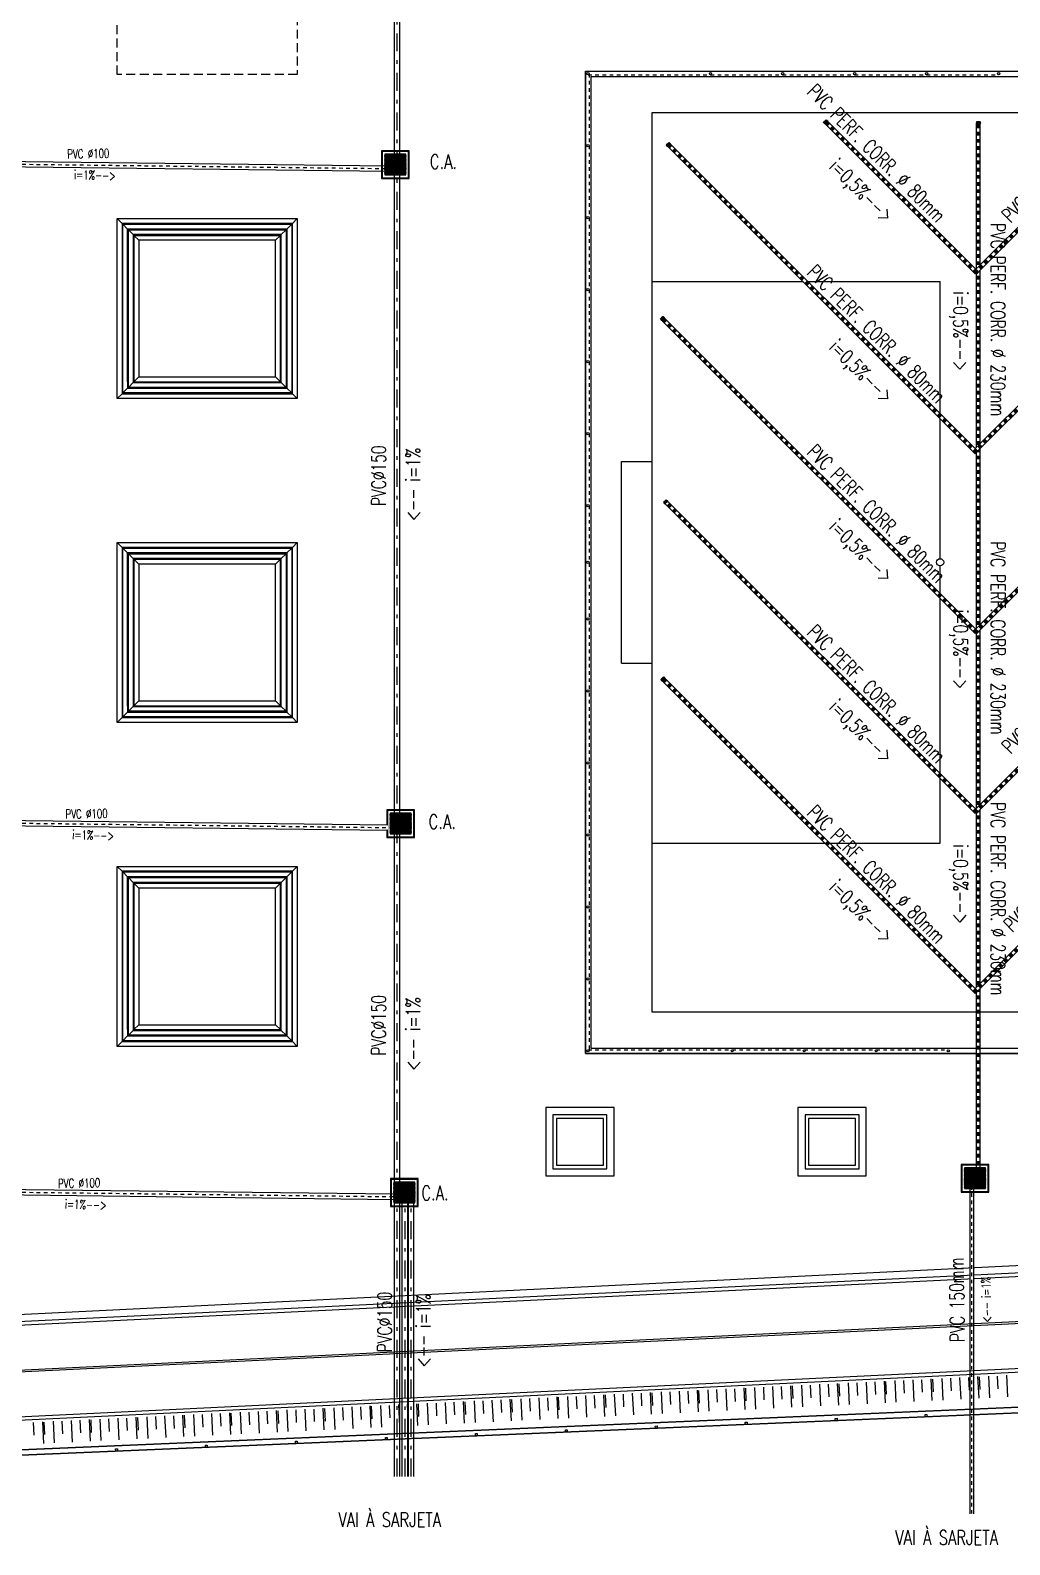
# Model space of a CAD drawing. Header units: inches. Extents: x 542650 to 544515, y 9574150 to 9574595.
# Drawn here: x 542768.4 to 542795.6, y 9574162.45 to 9574204.53 of the extents above; entities that cross this region are included whole.
import ezdxf
from ezdxf.enums import TextEntityAlignment as Align

# ---------------------------------------------------------------- set-up
doc = ezdxf.new("R2010")
doc.units = ezdxf.units.IN
doc.header["$MEASUREMENT"] = 0
for name, pattern in [('ACAD_ISO07W100', [3, 0, -3]), ('ARQ-MEPJ_BAS-PJ1-GERAL-R06$0$TT4', [0.1, 0.05, -0.05]), ('DASHDOT', [1, 0.5, -0.25, 0, -0.25]), ('HIDDEN', [0.375, 0.25, -0.125])]:
    doc.linetypes.add(name, pattern=pattern)
for name, color, linetype in [('EIXO', 8, 'Continuous'), ('I-ARQ', 8, 'Continuous'), ('I-NORMO_INST', 4, 'Continuous'), ('I-PLUVIAL', 90, 'Continuous')]:
    doc.layers.add(name, color=color, linetype=linetype)
doc.styles.add('125', font='ROMANS.SHX', dxfattribs={"width": 0.7, "height": 0.25})
doc.styles.add('200', font='ROMANS.SHX', dxfattribs={"width": 0.7, "height": 0.4})
doc.styles.add('25', font='ROMANS.SHX', dxfattribs={"width": 0.7, "height": 0.05})
doc.styles.add('50', font='ROMANS.SHX', dxfattribs={"width": 0.7, "height": 0.1})

# ---------------------------------------------------------------- blocks, each defined once
blk = doc.blocks.new('CAG')
at = {"color": 2, "ltscale": 0.5}
blk.add_wipeout([(-0.302, 0.302), (-0.302, -0.302), (0.302, -0.302), (0.302, 0.302)], dxfattribs=at)
at = {"ltscale": 0.5}
blk.add_lwpolyline([(-0.4, 0.4), (-0.4, -0.4), (0.4, -0.4), (0.4, 0.4)], close=True, dxfattribs=at)
at = {"color": 8, "ltscale": 0.5}
for points in [[(-0.38, 0.38), (-0.38, -0.38), (0.38, -0.38), (0.38, 0.38)], [(-0.3, 0.3), (-0.3, -0.3), (0.3, -0.3), (0.3, 0.3)], [(-0.3, 0.26875), (0.3, 0.26875), (0.3, 0.25625), (-0.3, 0.25625)], [(-0.3, 0.23125), (0.3, 0.23125), (0.3, 0.21875), (-0.3, 0.21875)], [(-0.3, 0.19375), (0.3, 0.19375), (0.3, 0.18125), (-0.3, 0.18125)], [(-0.3, 0.15625), (0.3, 0.15625), (0.3, 0.14375), (-0.3, 0.14375)], [(-0.3, 0.11875), (0.3, 0.11875), (0.3, 0.10625), (-0.3, 0.10625)], [(-0.3, 0.08125), (0.3, 0.08125), (0.3, 0.06875), (-0.3, 0.06875)], [(-0.3, 0.04375), (0.3, 0.04375), (0.3, 0.03125), (-0.3, 0.03125)], [(-0.3, 0.00625), (0.3, 0.00625), (0.3, -0.00625), (-0.3, -0.00625)], [(-0.3, -0.03125), (0.3, -0.03125), (0.3, -0.04375), (-0.3, -0.04375)], [(-0.3, -0.06875), (0.3, -0.06875), (0.3, -0.08125), (-0.3, -0.08125)], [(-0.3, -0.10625), (0.3, -0.10625), (0.3, -0.11875), (-0.3, -0.11875)], [(-0.3, -0.14375), (0.3, -0.14375), (0.3, -0.15625), (-0.3, -0.15625)], [(-0.3, -0.18125), (0.3, -0.18125), (0.3, -0.19375), (-0.3, -0.19375)], [(-0.3, -0.21875), (0.3, -0.21875), (0.3, -0.23125), (-0.3, -0.23125)], [(-0.3, -0.25625), (0.3, -0.25625), (0.3, -0.26875), (-0.3, -0.26875)]]:
    blk.add_lwpolyline(points, close=True, dxfattribs=at)
blk = doc.blocks.new('*U27')
at = {"color": 2}
blk.add_wipeout([(0.079, 0.005), (0.933, -13.321), (0.774, -13.332), (-0.079, -0.005)], dxfattribs=at)
for p, q in [((0.075, 0.005), (0.928, -13.322)), ((-0.075, -0.005), (0.779, -13.331))]:
    blk.add_line(p, q)
at = {"layer": 'EIXO', "linetype": 'DASHDOT', "ltscale": 0.01}
blk.add_line((0, 0), (0.854, -13.327), dxfattribs=at)
blk = doc.blocks.new('*U139')
at = {"color": 2}
blk.add_wipeout([(0.079, 0.005), (0.945, -13.487), (0.787, -13.497), (-0.079, -0.005)], dxfattribs=at)
for p, q in [((0.075, 0.005), (0.941, -13.487)), ((-0.075, -0.005), (0.791, -13.497))]:
    blk.add_line(p, q)
at = {"layer": 'EIXO', "linetype": 'DASHDOT', "ltscale": 0.01}
blk.add_line((0, 0), (0.866, -13.492), dxfattribs=at)
blk = doc.blocks.new('CAP100')
at = {"color": 2}
blk.add_wipeout([(0.049, -0.056), (0.021, -0.056), (0.021, -0.057), (0.017, -0.061), (0.006, -0.061), (0.001, -0.057), (0.001, -0.056), (0, -0.056), (0, 0.056), (0.001, 0.056), (0.001, 0.057), (0.006, 0.061), (0.017, 0.061), (0.021, 0.057), (0.021, 0.056), (0.049, 0.056), (0.056, 0.05), (0.056, -0.05)], dxfattribs=at)
for p, q in [((0, -0.053), (0, 0.053)), ((0.004, 0.053), (0, 0.053)), ((0.005, 0.054), (0.005, 0.057)), ((0.017, 0.058), (0.006, 0.058)), ((0.006, -0.057), (0.006, 0.057)), ((0.017, -0.057), (0.017, 0.057)), ((0.018, 0.054), (0.018, 0.057)), ((0.049, 0.053), (0.019, 0.053)), ((0.052, -0.05), (0.052, 0.05)), ((0.004, -0.053), (0, -0.053)), ((0.005, -0.054), (0.005, -0.057)), ((0.017, -0.058), (0.006, -0.058)), ((0.018, -0.054), (0.018, -0.057)), ((0.049, -0.053), (0.019, -0.053))]:
    blk.add_line(p, q)
at = {"color": 8}
for p, q in [((0.005, 0.053), (0.005, -0.053)), ((0.018, 0.053), (0.018, -0.053))]:
    blk.add_line(p, q, dxfattribs=at)
for centre, radius, start, end in [((0.004, 0.054), 0.001, 270, 0), ((0.006, 0.057), 0.001, 90, 180), ((0.017, 0.057), 0.001, 0, 90), ((0.019, 0.054), 0.001, 180, 270), ((0.049, 0.05), 0.003, 0, 90), ((0.004, -0.054), 0.001, 0, 90), ((0.006, -0.057), 0.001, 180, 270), ((0.017, -0.057), 0.001, 270, 0), ((0.019, -0.054), 0.001, 90, 180), ((0.049, -0.05), 0.003, 270, 0)]:
    blk.add_arc(centre, radius, start, end)
at = {"color": 1, "style": '25'}
for tag, flags, p in [('DESCRICAO', 1, (0, -0.109)), ('QUANT.', 3, (0, -0.272)), ('MARCA', 1, (0, -0.188))]:
    blk.add_attdef(tag, text='', height=0.05, dxfattribs=dict(at, flags=flags)).set_placement(p, align=Align.CENTER)
blk = doc.blocks.new('*U57')
at = {"color": 2}
blk.add_wipeout([(-29.004, 0.053), (0.999, 0.053), (0.999, -0.053), (-29.004, -0.053)], dxfattribs=at)
blk.add_blockref('CAP100', (0.999, 0), dxfattribs=at)
for p, q in [((-29.004, 0.05), (0.999, 0.05)), ((-29.004, -0.05), (0.999, -0.05))]:
    blk.add_line(p, q)
at = {"color": 8, "linetype": 'ACAD_ISO07W100', "ltscale": 0.01}
for p, q in [((-29.004, 0.026), (0.999, 0.026)), ((-29.004, 0), (0.999, 0)), ((-29.004, -0.026), (0.999, -0.026))]:
    blk.add_line(p, q, dxfattribs=at)
blk = doc.blocks.new('*U68')
at = {"color": 2}
blk.add_wipeout([(-5.415, 0.053), (0.999, 0.053), (0.999, -0.053), (-5.415, -0.053)], dxfattribs=at)
at = {"color": 2, "rotation": 1.231089798296488e-08}
blk.add_blockref('CAP100', (0.999, 0), dxfattribs=at)
for p, q in [((-5.416, 0.05), (0.999, 0.05)), ((-5.416, -0.05), (0.999, -0.05))]:
    blk.add_line(p, q)
at = {"color": 8, "linetype": 'ACAD_ISO07W100', "ltscale": 0.01}
for p, q in [((-5.416, 0.026), (0.999, 0.026)), ((-5.416, 0), (0.999, 0)), ((-5.416, -0.026), (0.999, -0.026))]:
    blk.add_line(p, q, dxfattribs=at)
blk = doc.blocks.new('*U58')
at = {"color": 2}
blk.add_wipeout([(-4.998, 0.053), (0.999, 0.053), (0.999, -0.053), (-4.998, -0.053)], dxfattribs=at)
blk.add_blockref('CAP100', (0.999, 0), dxfattribs=at)
for p, q in [((-4.998, 0.05), (0.999, 0.05)), ((-4.998, -0.05), (0.999, -0.05))]:
    blk.add_line(p, q)
at = {"color": 8, "linetype": 'ACAD_ISO07W100', "ltscale": 0.01}
for p, q in [((-4.998, 0.026), (0.999, 0.026)), ((-4.998, 0), (0.999, 0)), ((-4.998, -0.026), (0.999, -0.026))]:
    blk.add_line(p, q, dxfattribs=at)
blk = doc.blocks.new('*U59')
at = {"color": 2}
blk.add_wipeout([(-11.273, 0.053), (0.999, 0.053), (0.999, -0.053), (-11.273, -0.053)], dxfattribs=at)
at = {"color": 2, "rotation": 359.9999999981096}
blk.add_blockref('CAP100', (0.999, 0), dxfattribs=at)
for p, q in [((-11.274, 0.05), (0.999, 0.05)), ((-11.274, -0.05), (0.999, -0.05))]:
    blk.add_line(p, q)
at = {"color": 8, "linetype": 'ACAD_ISO07W100', "ltscale": 0.01}
for p, q in [((-11.274, 0.026), (0.999, 0.026)), ((-11.274, 0), (0.999, 0)), ((-11.274, -0.026), (0.999, -0.026))]:
    blk.add_line(p, q, dxfattribs=at)
blk = doc.blocks.new('*U60')
at = {"color": 2}
blk.add_wipeout([(-11.508, 0.053), (0.999, 0.053), (0.999, -0.053), (-11.508, -0.053)], dxfattribs=at)
at = {"color": 2, "rotation": 359.9999999983805}
blk.add_blockref('CAP100', (0.999, 0), dxfattribs=at)
for p, q in [((-11.509, 0.05), (0.999, 0.05)), ((-11.509, -0.05), (0.999, -0.05))]:
    blk.add_line(p, q)
at = {"color": 8, "linetype": 'ACAD_ISO07W100', "ltscale": 0.01}
for p, q in [((-11.509, 0.026), (0.999, 0.026)), ((-11.509, 0), (0.999, 0)), ((-11.509, -0.026), (0.999, -0.026))]:
    blk.add_line(p, q, dxfattribs=at)
blk = doc.blocks.new('*U61')
at = {"color": 2}
blk.add_wipeout([(-11.376, 0.053), (0.999, 0.053), (0.999, -0.053), (-11.376, -0.053)], dxfattribs=at)
blk.add_blockref('CAP100', (0.999, 0), dxfattribs=at)
for p, q in [((-11.377, 0.05), (0.999, 0.05)), ((-11.377, -0.05), (0.999, -0.05))]:
    blk.add_line(p, q)
at = {"color": 8, "linetype": 'ACAD_ISO07W100', "ltscale": 0.01}
for p, q in [((-11.377, 0.026), (0.999, 0.026)), ((-11.377, 0), (0.999, 0)), ((-11.377, -0.026), (0.999, -0.026))]:
    blk.add_line(p, q, dxfattribs=at)
blk = doc.blocks.new('*U62')
at = {"color": 2}
blk.add_wipeout([(-11.487, 0.053), (0.999, 0.053), (0.999, -0.053), (-11.487, -0.053)], dxfattribs=at)
blk.add_blockref('CAP100', (0.999, 0), dxfattribs=at)
for p, q in [((-11.488, 0.05), (0.999, 0.05)), ((-11.488, -0.05), (0.999, -0.05))]:
    blk.add_line(p, q)
at = {"color": 8, "linetype": 'ACAD_ISO07W100', "ltscale": 0.01}
for p, q in [((-11.488, 0.026), (0.999, 0.026)), ((-11.488, 0), (0.999, 0)), ((-11.488, -0.026), (0.999, -0.026))]:
    blk.add_line(p, q, dxfattribs=at)
blk = doc.blocks.new('*U69')
at = {"color": 2}
blk.add_wipeout([(0.003, 0.057), (9.094, -0.433), (9.088, -0.547), (-0.003, -0.057)], dxfattribs=at)
for p, q in [((0.003, 0.05), (9.093, -0.44)), ((-0.003, -0.05), (9.088, -0.54))]:
    blk.add_line(p, q)
at = {"layer": 'EIXO', "linetype": 'DASHDOT', "ltscale": 0.01}
blk.add_line((0, 0), (9.091, -0.49), dxfattribs=at)
blk = doc.blocks.new('*U130')
at = {"color": 2}
blk.add_wipeout([(-0.082, -52.864), (-0.082, 0.502), (0.077, 0.502), (0.077, -52.864)], dxfattribs=at)
for p, q in [((-0.077, -52.864), (-0.078, 0.502)), ((0.073, -52.864), (0.072, 0.502))]:
    blk.add_line(p, q)
at = {"layer": 'EIXO', "linetype": 'DASHDOT'}
blk.add_line((-0.002, -52.864), (-0.003, 0.502), dxfattribs=at)
blk = doc.blocks.new('*U138')
at = {"color": 2}
blk.add_wipeout([(-0.082, -7.13), (-0.082, 0.502), (0.077, 0.502), (0.077, -7.13)], dxfattribs=at)
for p, q in [((-0.078, -7.13), (-0.078, 0.502)), ((0.072, -7.13), (0.072, 0.502))]:
    blk.add_line(p, q)
at = {"layer": 'EIXO', "linetype": 'DASHDOT'}
blk.add_line((-0.003, -7.13), (-0.003, 0.502), dxfattribs=at)

msp = doc.modelspace()

# ---------------------------------------------------------------- linework, layer by layer
at = {"layer": 'I-ARQ', "linetype": 'HIDDEN'}
for p, q in [((542770.816, 9574203.293), (542770.816, 9574208.293)), ((542775.816, 9574208.293), (542775.816, 9574203.293)), ((542775.816, 9574203.293), (542770.816, 9574203.293))]:
    msp.add_line(p, q, dxfattribs=at)
at = {"layer": 'I-ARQ'}
for p, q in [((542783.816, 9574203.393), (542783.816, 9574189.743)), ((542783.816, 9574203.393), (542832.516, 9574203.393)), ((542783.816, 9574203.393), (542783.816, 9574176.093)), ((542783.816, 9574176.093), (542783.816, 9574203.393)), ((542783.816, 9574203.393), (542832.516, 9574203.393)), ((542783.966, 9574203.243), (542783.966, 9574176.243)), ((542783.966, 9574203.243), (542832.366, 9574203.243)), ((542785.666, 9574177.243), (542785.666, 9574202.243)), ((542785.666, 9574202.243), (542830.666, 9574202.243)), ((542785.666, 9574197.543), (542793.666, 9574197.543)), ((542793.666, 9574189.843), (542793.666, 9574197.543)), ((542784.816, 9574186.943), (542784.816, 9574192.543)), ((542784.816, 9574192.543), (542785.666, 9574192.543)), ((542793.666, 9574181.943), (542793.666, 9574189.643)), ((542784.816, 9574186.943), (542785.666, 9574186.943)), ((542785.666, 9574181.943), (542793.666, 9574181.943)), ((542830.666, 9574177.243), (542785.666, 9574177.243)), ((542783.816, 9574176.093), (542832.516, 9574176.093)), ((542832.516, 9574176.093), (542783.816, 9574176.093)), ((542783.966, 9574176.243), (542832.366, 9574176.243)), ((542784.616, 9574174.593), (542782.716, 9574174.593)), ((542782.716, 9574174.593), (542782.716, 9574172.693)), ((542784.416, 9574174.393), (542782.916, 9574174.393)), ((542782.916, 9574174.393), (542782.916, 9574172.893)), ((542784.416, 9574172.893), (542784.416, 9574174.393)), ((542784.616, 9574172.693), (542784.616, 9574174.593)), ((542791.616, 9574174.593), (542789.716, 9574174.593)), ((542789.716, 9574174.593), (542789.716, 9574172.693)), ((542791.416, 9574174.393), (542789.916, 9574174.393)), ((542789.916, 9574174.393), (542789.916, 9574172.893)), ((542791.416, 9574172.893), (542791.416, 9574174.393)), ((542791.616, 9574172.693), (542791.616, 9574174.593)), ((542784.316, 9574174.293), (542783.016, 9574174.293)), ((542783.016, 9574174.293), (542783.016, 9574172.993)), ((542784.316, 9574172.993), (542784.316, 9574174.293)), ((542791.316, 9574174.293), (542790.016, 9574174.293)), ((542790.016, 9574174.293), (542790.016, 9574172.993)), ((542791.316, 9574172.993), (542791.316, 9574174.293)), ((542782.716, 9574172.693), (542784.616, 9574172.693)), ((542782.916, 9574172.893), (542784.416, 9574172.893)), ((542783.016, 9574172.993), (542784.316, 9574172.993)), ((542789.716, 9574172.693), (542791.616, 9574172.693)), ((542789.916, 9574172.893), (542791.416, 9574172.893)), ((542790.016, 9574172.993), (542791.316, 9574172.993)), ((542795.507, 9574167.154), (542795.536, 9574166.553)), ((542786.917, 9574166.74), (542786.946, 9574166.138)), ((542786.96, 9574166.732), (542786.977, 9574166.381)), ((542787.216, 9574166.754), (542787.245, 9574166.153)), ((542787.46, 9574166.756), (542787.476, 9574166.405)), ((542787.716, 9574166.778), (542787.745, 9574166.177)), ((542787.959, 9574166.78), (542787.976, 9574166.429)), ((542788.215, 9574166.802), (542788.244, 9574166.201)), ((542788.259, 9574166.795), (542788.276, 9574166.444)), ((542788.515, 9574166.817), (542788.544, 9574166.215)), ((542788.758, 9574166.819), (542788.775, 9574166.468)), ((542789.014, 9574166.841), (542789.043, 9574166.239)), ((542789.257, 9574166.843), (542789.274, 9574166.492)), ((542789.514, 9574166.865), (542789.543, 9574166.264)), ((542789.557, 9574166.857), (542789.574, 9574166.507)), ((542789.813, 9574166.88), (542789.842, 9574166.278)), ((542790.057, 9574166.881), (542790.073, 9574166.531)), ((542790.313, 9574166.904), (542790.342, 9574166.302)), ((542790.556, 9574166.905), (542790.573, 9574166.555)), ((542790.812, 9574166.928), (542790.841, 9574166.326)), ((542790.856, 9574166.92), (542790.873, 9574166.569)), ((542791.112, 9574166.942), (542791.141, 9574166.341)), ((542791.355, 9574166.944), (542791.372, 9574166.593)), ((542791.611, 9574166.966), (542791.64, 9574166.365)), ((542791.854, 9574166.968), (542791.871, 9574166.617)), ((542792.111, 9574166.99), (542792.14, 9574166.389)), ((542792.154, 9574166.983), (542792.171, 9574166.632)), ((542792.41, 9574167.005), (542792.439, 9574166.403)), ((542792.653, 9574167.007), (542792.67, 9574166.656)), ((542792.91, 9574167.029), (542792.939, 9574166.427)), ((542793.153, 9574167.031), (542793.17, 9574166.68)), ((542793.409, 9574167.053), (542793.438, 9574166.452)), ((542793.453, 9574167.045), (542793.469, 9574166.695)), ((542793.709, 9574167.068), (542793.738, 9574166.466)), ((542777.827, 9574166.301), (542777.856, 9574165.699)), ((542778.127, 9574166.315), (542778.156, 9574165.714)), ((542779.425, 9574166.378), (542779.454, 9574165.777)), ((542779.669, 9574166.38), (542779.686, 9574166.029)), ((542779.925, 9574166.402), (542779.954, 9574165.801)), ((542780.168, 9574166.404), (542780.185, 9574166.053)), ((542780.424, 9574166.426), (542780.453, 9574165.825)), ((542780.468, 9574166.419), (542780.485, 9574166.068)), ((542780.724, 9574166.441), (542780.753, 9574165.839)), ((542780.967, 9574166.443), (542780.984, 9574166.092)), ((542781.223, 9574166.465), (542781.252, 9574165.863)), ((542781.467, 9574166.467), (542781.483, 9574166.116)), ((542781.723, 9574166.489), (542781.752, 9574165.887)), ((542781.766, 9574166.481), (542781.783, 9574166.13)), ((542782.022, 9574166.503), (542782.051, 9574165.902)), ((542782.266, 9574166.505), (542782.283, 9574166.155)), ((542782.522, 9574166.528), (542782.551, 9574165.926)), ((542782.765, 9574166.529), (542782.782, 9574166.179)), ((542783.021, 9574166.552), (542783.05, 9574165.95)), ((542783.065, 9574166.544), (542783.082, 9574166.193)), ((542783.321, 9574166.566), (542783.35, 9574165.965)), ((542783.564, 9574166.568), (542783.581, 9574166.217)), ((542783.82, 9574166.59), (542783.849, 9574165.989)), ((542784.063, 9574166.592), (542784.08, 9574166.241)), ((542784.32, 9574166.614), (542784.349, 9574166.013)), ((542784.363, 9574166.607), (542784.38, 9574166.256)), ((542784.619, 9574166.629), (542784.648, 9574166.027)), ((542784.863, 9574166.631), (542784.879, 9574166.28)), ((542785.119, 9574166.653), (542785.148, 9574166.051)), ((542785.362, 9574166.655), (542785.379, 9574166.304)), ((542785.618, 9574166.677), (542785.647, 9574166.075)), ((542785.662, 9574166.669), (542785.679, 9574166.318)), ((542785.918, 9574166.692), (542785.947, 9574166.09)), ((542786.161, 9574166.693), (542786.178, 9574166.343)), ((542786.417, 9574166.716), (542786.446, 9574166.114)), ((542786.66, 9574166.717), (542786.677, 9574166.367)), ((542769.281, 9574165.879), (542769.298, 9574165.528)), ((542769.537, 9574165.901), (542769.566, 9574165.299)), ((542769.78, 9574165.903), (542769.797, 9574165.552)), ((542770.036, 9574165.925), (542770.065, 9574165.323)), ((542770.08, 9574165.917), (542770.097, 9574165.566)), ((542770.336, 9574165.939), (542770.365, 9574165.338)), ((542770.579, 9574165.941), (542770.596, 9574165.59)), ((542770.835, 9574165.963), (542770.864, 9574165.362)), ((542771.079, 9574165.965), (542771.096, 9574165.615)), ((542771.335, 9574165.988), (542771.364, 9574165.386)), ((542771.378, 9574165.98), (542771.395, 9574165.629)), ((542771.635, 9574166.002), (542771.664, 9574165.4)), ((542771.878, 9574166.004), (542771.895, 9574165.653)), ((542772.134, 9574166.026), (542772.163, 9574165.425)), ((542772.377, 9574166.028), (542772.394, 9574165.677)), ((542772.633, 9574166.05), (542772.662, 9574165.449)), ((542772.677, 9574166.042), (542772.694, 9574165.692)), ((542772.933, 9574166.065), (542772.962, 9574165.463)), ((542773.176, 9574166.067), (542773.193, 9574165.716)), ((542773.432, 9574166.089), (542773.461, 9574165.487)), ((542773.676, 9574166.091), (542773.693, 9574165.74)), ((542773.932, 9574166.113), (542773.961, 9574165.511)), ((542773.975, 9574166.105), (542773.992, 9574165.754)), ((542774.231, 9574166.127), (542774.261, 9574165.526)), ((542774.475, 9574166.129), (542774.492, 9574165.779)), ((542774.731, 9574166.152), (542774.76, 9574165.55)), ((542774.974, 9574166.153), (542774.991, 9574165.803)), ((542775.23, 9574166.176), (542775.259, 9574165.574)), ((542775.274, 9574166.168), (542775.291, 9574165.817)), ((542775.53, 9574166.19), (542775.559, 9574165.589)), ((542775.773, 9574166.192), (542775.79, 9574165.841)), ((542776.029, 9574166.214), (542776.058, 9574165.613)), ((542776.273, 9574166.216), (542776.289, 9574165.865)), ((542776.529, 9574166.238), (542776.558, 9574165.637)), ((542776.572, 9574166.23), (542776.589, 9574165.88)), ((542776.828, 9574166.253), (542776.858, 9574165.651)), ((542777.072, 9574166.255), (542777.089, 9574165.904)), ((542777.328, 9574166.277), (542777.357, 9574165.675)), ((542777.571, 9574166.279), (542777.588, 9574165.928)), ((542777.871, 9574166.293), (542777.888, 9574165.942)), ((542790.753, 9574165.957), (542790.803, 9574165.959)), ((542790.756, 9574165.897), (542790.753, 9574165.957)), ((542790.806, 9574165.899), (542790.756, 9574165.897)), ((542790.803, 9574165.959), (542790.806, 9574165.899)), ((542793.251, 9574166.063), (542793.301, 9574166.065)), ((542793.254, 9574166.003), (542793.251, 9574166.063)), ((542793.304, 9574166.005), (542793.254, 9574166.003)), ((542793.301, 9574166.065), (542793.304, 9574166.005)), ((542768.482, 9574165.84), (542768.499, 9574165.489)), ((542768.738, 9574165.862), (542768.767, 9574165.261)), ((542768.781, 9574165.854), (542768.798, 9574165.504)), ((542769.038, 9574165.877), (542769.067, 9574165.275)), ((542780.762, 9574165.532), (542780.812, 9574165.534)), ((542780.765, 9574165.472), (542780.762, 9574165.532)), ((542780.815, 9574165.474), (542780.765, 9574165.472)), ((542780.812, 9574165.534), (542780.815, 9574165.474)), ((542783.26, 9574165.638), (542783.31, 9574165.64)), ((542783.263, 9574165.578), (542783.26, 9574165.638)), ((542783.313, 9574165.58), (542783.263, 9574165.578)), ((542783.31, 9574165.64), (542783.313, 9574165.58)), ((542785.758, 9574165.744), (542785.808, 9574165.746)), ((542785.76, 9574165.684), (542785.758, 9574165.744)), ((542785.81, 9574165.686), (542785.76, 9574165.684)), ((542785.808, 9574165.746), (542785.81, 9574165.686)), ((542788.256, 9574165.85), (542788.306, 9574165.853)), ((542788.258, 9574165.79), (542788.256, 9574165.85)), ((542788.308, 9574165.793), (542788.258, 9574165.79)), ((542788.306, 9574165.853), (542788.308, 9574165.793)), ((542770.771, 9574165.106), (542770.821, 9574165.109)), ((542770.774, 9574165.047), (542770.771, 9574165.106)), ((542770.824, 9574165.049), (542770.774, 9574165.047)), ((542770.821, 9574165.109), (542770.824, 9574165.049)), ((542773.269, 9574165.213), (542773.319, 9574165.215)), ((542773.272, 9574165.153), (542773.269, 9574165.213)), ((542773.322, 9574165.155), (542773.272, 9574165.153)), ((542773.319, 9574165.215), (542773.322, 9574165.155)), ((542775.767, 9574165.319), (542775.817, 9574165.321)), ((542775.769, 9574165.259), (542775.767, 9574165.319)), ((542775.819, 9574165.261), (542775.769, 9574165.259)), ((542775.817, 9574165.321), (542775.819, 9574165.261)), ((542778.267, 9574165.365), (542778.265, 9574165.425))]:
    msp.add_line(p, q, dxfattribs=at)
at = {"layer": 'I-ARQ', "linetype": 'ARQ-MEPJ_BAS-PJ1-GERAL-R06$0$TT4'}
for p, q in [((542783.891, 9574203.287), (542795.291, 9574203.287)), ((542783.922, 9574203.318), (542783.922, 9574176.168)), ((542783.891, 9574176.2), (542793.891, 9574176.2))]:
    msp.add_line(p, q, dxfattribs=at)
at = {"layer": 'I-ARQ', "ltscale": 10}
for p, q in [((542770.951, 9574199.158), (542770.816, 9574199.293)), ((542770.816, 9574194.293), (542770.816, 9574199.293)), ((542770.816, 9574199.293), (542775.816, 9574199.293)), ((542775.681, 9574199.158), (542770.951, 9574199.158)), ((542770.951, 9574199.158), (542770.951, 9574194.428)), ((542771.106, 9574199.003), (542770.971, 9574199.138)), ((542770.971, 9574194.448), (542770.971, 9574199.138)), ((542770.971, 9574199.138), (542775.661, 9574199.138)), ((542775.371, 9574199.293), (542775.506, 9574199.293)), ((542775.526, 9574199.293), (542775.661, 9574199.293)), ((542775.526, 9574199.003), (542775.661, 9574199.138)), ((542775.661, 9574199.138), (542775.661, 9574194.448)), ((542775.681, 9574199.158), (542775.816, 9574199.293)), ((542775.681, 9574199.293), (542775.816, 9574199.293)), ((542775.681, 9574194.428), (542775.681, 9574199.158)), ((542775.816, 9574199.293), (542775.816, 9574199.158)), ((542775.816, 9574199.293), (542775.816, 9574194.293)), ((542771.106, 9574194.758), (542771.106, 9574199.003)), ((542771.106, 9574199.003), (542775.351, 9574199.003)), ((542775.526, 9574199.003), (542771.106, 9574199.003)), ((542771.106, 9574199.003), (542771.106, 9574194.583)), ((542771.261, 9574198.848), (542771.126, 9574198.983)), ((542771.126, 9574194.603), (542771.126, 9574198.983)), ((542771.126, 9574198.983), (542775.506, 9574198.983)), ((542775.371, 9574198.848), (542771.261, 9574198.848)), ((542771.261, 9574198.848), (542771.261, 9574194.738)), ((542771.281, 9574198.828), (542771.416, 9574198.693)), ((542771.281, 9574194.758), (542771.281, 9574198.828)), ((542771.281, 9574198.828), (542775.351, 9574198.828)), ((542775.351, 9574198.828), (542771.281, 9574198.828)), ((542771.281, 9574198.828), (542771.281, 9574194.758)), ((542775.351, 9574198.828), (542775.216, 9574198.693)), ((542775.351, 9574194.758), (542775.351, 9574198.828)), ((542775.371, 9574198.848), (542775.506, 9574198.983)), ((542775.371, 9574194.738), (542775.371, 9574198.848)), ((542775.391, 9574199.003), (542775.526, 9574199.003)), ((542775.506, 9574198.983), (542775.506, 9574194.603)), ((542775.526, 9574194.583), (542775.526, 9574199.003)), ((542775.526, 9574199.003), (542775.526, 9574194.583)), ((542775.216, 9574198.693), (542771.416, 9574198.693)), ((542771.416, 9574198.693), (542771.416, 9574194.893)), ((542775.216, 9574194.893), (542775.216, 9574198.693)), ((542770.816, 9574194.758), (542770.816, 9574194.893)), ((542771.106, 9574194.583), (542770.971, 9574194.448)), ((542771.106, 9574194.583), (542775.526, 9574194.583)), ((542771.261, 9574194.738), (542771.126, 9574194.603)), ((542775.506, 9574194.603), (542771.126, 9574194.603)), ((542771.126, 9574194.603), (542771.126, 9574194.603)), ((542771.261, 9574194.738), (542775.371, 9574194.738)), ((542771.261, 9574194.738), (542771.261, 9574194.738)), ((542771.281, 9574194.758), (542771.416, 9574194.893)), ((542771.281, 9574194.758), (542775.351, 9574194.758)), ((542775.526, 9574194.583), (542771.281, 9574194.583)), ((542771.416, 9574194.893), (542775.216, 9574194.893)), ((542771.416, 9574194.893), (542771.416, 9574194.893)), ((542775.351, 9574194.758), (542775.216, 9574194.893)), ((542775.371, 9574194.738), (542775.506, 9574194.603)), ((542775.526, 9574194.583), (542775.661, 9574194.448)), ((542770.951, 9574194.428), (542770.816, 9574194.293)), ((542770.816, 9574194.293), (542770.816, 9574194.428)), ((542770.951, 9574194.293), (542770.816, 9574194.293)), ((542775.816, 9574194.293), (542770.816, 9574194.293)), ((542770.951, 9574194.428), (542775.681, 9574194.428)), ((542775.661, 9574194.448), (542770.971, 9574194.448)), ((542775.681, 9574194.428), (542775.816, 9574194.293)), ((542770.951, 9574190.158), (542770.816, 9574190.293)), ((542770.816, 9574185.293), (542770.816, 9574190.293)), ((542770.816, 9574190.293), (542775.816, 9574190.293)), ((542775.371, 9574190.293), (542775.506, 9574190.293)), ((542775.526, 9574190.293), (542775.661, 9574190.293)), ((542775.681, 9574190.158), (542775.816, 9574190.293)), ((542775.681, 9574190.293), (542775.816, 9574190.293)), ((542775.816, 9574190.293), (542775.816, 9574190.158)), ((542775.816, 9574190.293), (542775.816, 9574185.293)), ((542775.681, 9574190.158), (542770.951, 9574190.158)), ((542770.951, 9574190.158), (542770.951, 9574185.428)), ((542771.106, 9574190.003), (542770.971, 9574190.138)), ((542770.971, 9574185.448), (542770.971, 9574190.138)), ((542770.971, 9574190.138), (542775.661, 9574190.138)), ((542771.106, 9574185.758), (542771.106, 9574190.003)), ((542771.106, 9574190.003), (542775.351, 9574190.003)), ((542775.526, 9574190.003), (542771.106, 9574190.003)), ((542771.106, 9574190.003), (542771.106, 9574185.583)), ((542771.261, 9574189.848), (542771.126, 9574189.983)), ((542771.126, 9574185.603), (542771.126, 9574189.983)), ((542771.126, 9574189.983), (542775.506, 9574189.983)), ((542775.371, 9574189.848), (542775.506, 9574189.983)), ((542775.391, 9574190.003), (542775.526, 9574190.003)), ((542775.506, 9574189.983), (542775.506, 9574185.603)), ((542775.526, 9574190.003), (542775.661, 9574190.138)), ((542775.526, 9574185.583), (542775.526, 9574190.003)), ((542775.526, 9574190.003), (542775.526, 9574185.583)), ((542775.661, 9574190.138), (542775.661, 9574185.448)), ((542775.681, 9574185.428), (542775.681, 9574190.158)), ((542775.371, 9574189.848), (542771.261, 9574189.848)), ((542771.261, 9574189.848), (542771.261, 9574185.738)), ((542771.281, 9574189.828), (542771.416, 9574189.693)), ((542771.281, 9574185.758), (542771.281, 9574189.828)), ((542771.281, 9574189.828), (542775.351, 9574189.828)), ((542775.351, 9574189.828), (542771.281, 9574189.828)), ((542771.281, 9574189.828), (542771.281, 9574185.758)), ((542775.216, 9574189.693), (542771.416, 9574189.693)), ((542771.416, 9574189.693), (542771.416, 9574185.893)), ((542775.351, 9574189.828), (542775.216, 9574189.693)), ((542775.216, 9574185.893), (542775.216, 9574189.693)), ((542775.351, 9574185.758), (542775.351, 9574189.828)), ((542775.371, 9574185.738), (542775.371, 9574189.848)), ((542770.816, 9574185.758), (542770.816, 9574185.893)), ((542771.261, 9574185.738), (542771.126, 9574185.603)), ((542771.261, 9574185.738), (542775.371, 9574185.738)), ((542771.261, 9574185.738), (542771.261, 9574185.738)), ((542771.281, 9574185.758), (542771.416, 9574185.893)), ((542771.281, 9574185.758), (542775.351, 9574185.758)), ((542771.416, 9574185.893), (542775.216, 9574185.893)), ((542771.416, 9574185.893), (542771.416, 9574185.893)), ((542775.351, 9574185.758), (542775.216, 9574185.893)), ((542775.371, 9574185.738), (542775.506, 9574185.603)), ((542770.951, 9574185.428), (542770.816, 9574185.293)), ((542770.816, 9574185.293), (542770.816, 9574185.428)), ((542770.951, 9574185.293), (542770.816, 9574185.293)), ((542775.816, 9574185.293), (542770.816, 9574185.293)), ((542770.951, 9574185.428), (542775.681, 9574185.428)), ((542771.106, 9574185.583), (542770.971, 9574185.448)), ((542775.661, 9574185.448), (542770.971, 9574185.448)), ((542771.106, 9574185.583), (542775.526, 9574185.583)), ((542775.506, 9574185.603), (542771.126, 9574185.603)), ((542771.126, 9574185.603), (542771.126, 9574185.603)), ((542775.526, 9574185.583), (542771.281, 9574185.583)), ((542775.526, 9574185.583), (542775.661, 9574185.448)), ((542775.681, 9574185.428), (542775.816, 9574185.293)), ((542770.951, 9574181.158), (542770.816, 9574181.293)), ((542770.816, 9574176.293), (542770.816, 9574181.293)), ((542770.816, 9574181.293), (542775.816, 9574181.293)), ((542775.681, 9574181.158), (542770.951, 9574181.158)), ((542770.951, 9574181.158), (542770.951, 9574176.428)), ((542771.106, 9574181.003), (542770.971, 9574181.138)), ((542770.971, 9574176.448), (542770.971, 9574181.138)), ((542770.971, 9574181.138), (542775.661, 9574181.138)), ((542775.371, 9574181.293), (542775.506, 9574181.293)), ((542775.526, 9574181.293), (542775.661, 9574181.293)), ((542775.526, 9574181.003), (542775.661, 9574181.138)), ((542775.661, 9574181.138), (542775.661, 9574176.448)), ((542775.681, 9574181.158), (542775.816, 9574181.293)), ((542775.681, 9574181.293), (542775.816, 9574181.293)), ((542775.681, 9574176.428), (542775.681, 9574181.158)), ((542775.816, 9574181.293), (542775.816, 9574181.158)), ((542775.816, 9574181.293), (542775.816, 9574176.293)), ((542771.106, 9574176.758), (542771.106, 9574181.003)), ((542771.106, 9574181.003), (542775.351, 9574181.003)), ((542775.526, 9574181.003), (542771.106, 9574181.003)), ((542771.106, 9574181.003), (542771.106, 9574176.583)), ((542771.261, 9574180.848), (542771.126, 9574180.983)), ((542771.126, 9574176.603), (542771.126, 9574180.983)), ((542771.126, 9574180.983), (542775.506, 9574180.983)), ((542775.371, 9574180.848), (542771.261, 9574180.848)), ((542771.261, 9574180.848), (542771.261, 9574176.738)), ((542771.281, 9574180.828), (542771.416, 9574180.693)), ((542771.281, 9574176.758), (542771.281, 9574180.828)), ((542771.281, 9574180.828), (542775.351, 9574180.828)), ((542775.351, 9574180.828), (542771.281, 9574180.828)), ((542771.281, 9574180.828), (542771.281, 9574176.758)), ((542775.216, 9574180.693), (542771.416, 9574180.693)), ((542771.416, 9574180.693), (542771.416, 9574176.893)), ((542775.351, 9574180.828), (542775.216, 9574180.693)), ((542775.216, 9574176.893), (542775.216, 9574180.693)), ((542775.351, 9574176.758), (542775.351, 9574180.828)), ((542775.371, 9574180.848), (542775.506, 9574180.983)), ((542775.371, 9574176.738), (542775.371, 9574180.848)), ((542775.391, 9574181.003), (542775.526, 9574181.003)), ((542775.506, 9574180.983), (542775.506, 9574176.603)), ((542775.526, 9574176.583), (542775.526, 9574181.003)), ((542775.526, 9574181.003), (542775.526, 9574176.583)), ((542770.816, 9574176.758), (542770.816, 9574176.893)), ((542771.281, 9574176.758), (542771.416, 9574176.893)), ((542771.416, 9574176.893), (542775.216, 9574176.893)), ((542771.416, 9574176.893), (542771.416, 9574176.893)), ((542775.351, 9574176.758), (542775.216, 9574176.893)), ((542770.951, 9574176.428), (542770.816, 9574176.293)), ((542770.816, 9574176.293), (542770.816, 9574176.428)), ((542770.951, 9574176.428), (542775.681, 9574176.428)), ((542771.106, 9574176.583), (542770.971, 9574176.448)), ((542775.661, 9574176.448), (542770.971, 9574176.448)), ((542771.106, 9574176.583), (542775.526, 9574176.583)), ((542771.261, 9574176.738), (542771.126, 9574176.603)), ((542775.506, 9574176.603), (542771.126, 9574176.603)), ((542771.126, 9574176.603), (542771.126, 9574176.603)), ((542771.261, 9574176.738), (542775.371, 9574176.738)), ((542771.261, 9574176.738), (542771.261, 9574176.738)), ((542771.281, 9574176.758), (542775.351, 9574176.758)), ((542775.526, 9574176.583), (542771.281, 9574176.583)), ((542775.371, 9574176.738), (542775.506, 9574176.603)), ((542775.526, 9574176.583), (542775.661, 9574176.448)), ((542775.681, 9574176.428), (542775.816, 9574176.293)), ((542770.951, 9574176.293), (542770.816, 9574176.293)), ((542775.816, 9574176.293), (542770.816, 9574176.293))]:
    msp.add_line(p, q, dxfattribs=at)
at = {"layer": 'I-ARQ'}
for centre, radius in [((542783.891, 9574203.318), 0.0312), ((542787.291, 9574203.318), 0.0312), ((542789.291, 9574203.318), 0.0312), ((542791.291, 9574203.318), 0.0312), ((542793.291, 9574203.318), 0.0312), ((542795.291, 9574203.318), 0.0312), ((542783.891, 9574201.318), 0.0312), ((542783.891, 9574199.318), 0.0312), ((542783.891, 9574197.318), 0.0312), ((542783.891, 9574195.318), 0.0312), ((542783.891, 9574193.318), 0.0312), ((542783.891, 9574191.318), 0.0312), ((542783.891, 9574189.743), 0.0312), ((542793.666, 9574189.743), 0.1), ((542783.891, 9574188.168), 0.0312), ((542783.891, 9574186.168), 0.0312), ((542783.891, 9574184.168), 0.0312), ((542783.891, 9574182.168), 0.0312), ((542783.891, 9574180.168), 0.0312), ((542783.891, 9574178.168), 0.0312), ((542783.891, 9574176.168), 0.0312), ((542785.891, 9574176.168), 0.0312), ((542787.891, 9574176.168), 0.0312), ((542789.891, 9574176.168), 0.0312), ((542791.891, 9574176.168), 0.0312), ((542793.891, 9574176.168), 0.0312)]:
    msp.add_circle(centre, radius, dxfattribs=at)

# ---------------------------------------------------------------- block references
at = {"layer": 'I-PLUVIAL', "xscale": -1, "rotation": 92.98698433023402}
msp.add_blockref('*U27', (542764.979, 9574200.842), dxfattribs=at)
at = {"layer": 'I-PLUVIAL'}
msp.add_blockref('*U138', (542778.811, 9574171.47), dxfattribs=at)

# ---------------------------------------------------------------- texts
at = {"layer": 'I-NORMO_INST', "style": '50', "width": 0.75}
for s, p in [('C.A.', (542779.496, 9574200.675, 0.068)), ('C.A.', (542779.463, 9574182.336, 0.068)), ('C.A.', (542779.263, 9574172.02, 0.068)), ('VAI À SARJETA', (542776.954, 9574162.94, 0.068)), ('VAI À SARJETA', (542792.418, 9574162.446, 0.068))]:
    msp.add_text(s, height=0.4, dxfattribs=at).set_placement(p)
at = {"layer": 'I-NORMO_INST', "ltscale": 0.05, "style": '125', "width": 0.7}
for p in [(542778.276, 9574191.308), (542778.276, 9574176.039)]:
    msp.add_text('PVCØ150', height=0.4, rotation=90, dxfattribs=at).set_placement(p)

# ---------------------------------------------------------------- next in the draw order: block references
at = {"layer": 'I-PLUVIAL'}
for name, p in [('*U130', (542778.594, 9574217.205)), ('*U138', (542778.982, 9574171.47))]:
    msp.add_blockref(name, p, dxfattribs=at)

# ---------------------------------------------------------------- next in the draw order: texts
at = {"layer": 'I-NORMO_INST', "ltscale": 0.05, "style": '125', "width": 0.7}
for s, rotation, p in [('PVC Ø100', 1.0344, (542769.431, 9574200.961)), (' i=1%%%-->', 358.4103, (542769.495, 9574200.395))]:
    msp.add_text(s, height=0.25, rotation=rotation, dxfattribs=at).set_placement(p)

# ---------------------------------------------------------------- next in the draw order: linework, layer by layer
at = {"layer": 'I-ARQ'}
for p, q in [((542766.184, 9574168.755), (542864.761, 9574173.573)), ((542766.193, 9574168.555), (542864.771, 9574173.373)), ((542766.198, 9574168.455), (542864.905, 9574173.279)), ((542766.198, 9574168.455), (542864.805, 9574173.274)), ((542778.37, 9574166.317), (542778.387, 9574165.967)), ((542778.626, 9574166.34), (542778.655, 9574165.738)), ((542778.87, 9574166.341), (542778.886, 9574165.991)), ((542779.126, 9574166.364), (542779.155, 9574165.762)), ((542779.169, 9574166.356), (542779.186, 9574166.005)), ((542778.265, 9574165.425), (542778.315, 9574165.427)), ((542778.317, 9574165.367), (542778.267, 9574165.365)), ((542778.315, 9574165.427), (542778.317, 9574165.367))]:
    msp.add_line(p, q, dxfattribs=at)

# ---------------------------------------------------------------- next in the draw order: block references
at = {"layer": 'I-PLUVIAL', "xscale": 0.963779528525265, "yscale": 0.9637795422459021, "zscale": 0.963779528525265}
for p in [(542778.541, 9574200.795), (542778.687, 9574182.484)]:
    msp.add_blockref('CAG', p, dxfattribs=at)

# ---------------------------------------------------------------- next in the draw order: texts
at = {"layer": 'I-NORMO_INST', "ltscale": 0.05, "style": '125', "width": 0.7}
for s, p in [('<-- i=1%%%', (542779.228, 9574190.885)), ('<-- i=1%%%', (542779.228, 9574175.615)), ('PVCØ150', (542778.44, 9574167.793)), ('<-- i=1%%%', (542779.515, 9574167.37))]:
    msp.add_text(s, height=0.4, rotation=90, dxfattribs=at).set_placement(p)

# ---------------------------------------------------------------- next in the draw order: block references
at = {"layer": 'I-PLUVIAL', "xscale": -1, "rotation": 92.98698433023402}
msp.add_blockref('*U27', (542764.979, 9574182.532), dxfattribs=at)
at = {"layer": 'I-PLUVIAL', "rotation": 273.0855585513588}
msp.add_blockref('*U69', (542794.539, 9574172.41), dxfattribs=at)

# ---------------------------------------------------------------- next in the draw order: linework, layer by layer
at = {"layer": 'I-ARQ'}
for p, q in [((542755.725, 9574166.658), (542864.762, 9574171.922)), ((542766.355, 9574167.211), (542864.943, 9574172.029)), ((542755.787, 9574165.41), (542864.813, 9574170.673)), ((542755.792, 9574165.31), (542864.818, 9574170.573)), ((542743.887, 9574163.903), (542895.663, 9574170.36)), ((542895.663, 9574170.36), (542743.887, 9574163.903)), ((542744.058, 9574164.06), (542895.508, 9574170.504)), ((542895.508, 9574170.504), (542744.058, 9574164.06)), ((542793.952, 9574167.069), (542793.969, 9574166.719)), ((542794.208, 9574167.092), (542794.237, 9574166.49)), ((542794.451, 9574167.093), (542794.468, 9574166.743)), ((542794.708, 9574167.116), (542794.737, 9574166.514)), ((542794.751, 9574167.108), (542794.768, 9574166.757)), ((542795.007, 9574167.13), (542795.036, 9574166.529)), ((542795.25, 9574167.132), (542795.267, 9574166.781))]:
    msp.add_line(p, q, dxfattribs=at)

# ---------------------------------------------------------------- next in the draw order: block references
at = {"layer": 'I-PLUVIAL', "xscale": 0.9842519685039406, "yscale": 0.9842519685039406, "zscale": 0.9842519685039406, "rotation": 89.99999999999999}
msp.add_blockref('*U57', (542794.726, 9574200.952), dxfattribs=at)

# ---------------------------------------------------------------- next in the draw order: texts
at = {"layer": 'I-NORMO_INST', "ltscale": 0.05, "style": '125', "width": 0.7}
for s, rotation, p in [('PVC Ø100', 1.0344, (542769.383, 9574182.621)), (' i=1%%%-->', 358.4103, (542769.447, 9574182.055)), ('<-- i=1%%%', 91.5852, (542795.091, 9574168.618))]:
    msp.add_text(s, height=0.25, rotation=rotation, dxfattribs=at).set_placement(p)
at = {"layer": 'I-NORMO_INST', "style": '125', "width": 0.7}
msp.add_text('PVC 150mm ', height=0.4, rotation=90.824, dxfattribs=at).set_placement((542794.348, 9574168.082))

# ---------------------------------------------------------------- next in the draw order: block references
at = {"layer": 'I-PLUVIAL', "yscale": 0.984251968562603, "zscale": 0.984251968503937}
for p, xscale, rotation in [((542798.388, 9574201.547), -0.9842519698088824, 224.9999999312258), ((542798.364, 9574196.559), -0.9842519698088824, 224.9999999312258), ((542798.388, 9574191.555), -0.9842519698088824, 224.9999999312258), ((542798.388, 9574186.556), -0.9842519698088824, 224.9999999312258), ((542798.375, 9574181.569), -0.9842519698088827, 224.9999999312257)]:
    msp.add_blockref('*U68', p, dxfattribs=dict(at, xscale=xscale, rotation=rotation))
at = {"layer": 'I-PLUVIAL', "xscale": -1, "rotation": 92.98698433023402}
msp.add_blockref('*U139', (542764.979, 9574172.279), dxfattribs=at)
at = {"layer": 'I-PLUVIAL', "xscale": 0.963779528525265, "yscale": 0.9637795422459021, "zscale": 0.963779528525265}
msp.add_blockref('CAG', (542794.635, 9574172.629), dxfattribs=at)

# ---------------------------------------------------------------- next in the draw order: block references
at = {"layer": 'I-PLUVIAL', "xscale": -0.9842519697265645, "yscale": 0.984251968562603, "zscale": 0.984251968503937, "rotation": 315.0000000735661}
msp.add_blockref('*U58', (542791.196, 9574201.275), dxfattribs=at)
at = {"layer": 'I-PLUVIAL', "xscale": 0.963779528525265, "yscale": 0.9637795422459021, "zscale": 0.963779528525265}
msp.add_blockref('CAG', (542778.787, 9574172.232), dxfattribs=at)

# ---------------------------------------------------------------- next in the draw order: texts
at = {"layer": 'I-NORMO_INST', "color": 4, "style": '200', "width": 0.7}
for s, rotation, p in [('PVC PERF. CORR. %%C 80mm', 45, (542795.623, 9574199.152)), ('PVC PERF. CORR. %%C 230mm', 270, (542795.072, 9574199.172)), ('PVC PERF. CORR. %%C 230mm', 270, (542795.072, 9574190.326)), ('PVC PERF. CORR. %%C 80mm', 45, (542795.623, 9574184.395)), ('PVC PERF. CORR. %%C 80mm', 45, (542795.671, 9574179.446)), ('PVC PERF. CORR. %%C 230mm', 270, (542795.072, 9574183.077))]:
    msp.add_text(s, height=0.4, rotation=rotation, dxfattribs=at).set_placement(p)
at = {"layer": 'I-NORMO_INST', "ltscale": 0.05, "style": '125', "width": 0.7}
for s, rotation, p in [('PVC Ø100', 1.0344, (542769.177, 9574172.357)), (' i=1%%%-->', 358.4103, (542769.241, 9574171.79))]:
    msp.add_text(s, height=0.25, rotation=rotation, dxfattribs=at).set_placement(p)

# ---------------------------------------------------------------- next in the draw order: block references
at = {"layer": 'I-PLUVIAL', "xscale": -0.9842519697265646, "yscale": 0.984251968562603, "zscale": 0.984251968503937, "rotation": 315.0000000735661}
msp.add_blockref('*U59', (542786.828, 9574200.642), dxfattribs=at)

# ---------------------------------------------------------------- next in the draw order: block references
msp.add_blockref('*U60', (542786.665, 9574195.806), dxfattribs=at)

# ---------------------------------------------------------------- next in the draw order: texts
at = {"layer": 'I-NORMO_INST', "color": 4, "style": '200', "width": 0.7}
for s, p in [('PVC PERF. CORR. %%C 80mm', (542789.94, 9574202.788)), ('i=0,5%%%-->', (542790.556, 9574200.709))]:
    msp.add_text(s, height=0.4, rotation=315, dxfattribs=at).set_placement(p)

# ---------------------------------------------------------------- next in the draw order: block references
at = {"layer": 'I-PLUVIAL', "xscale": -0.9842519697265646, "yscale": 0.984251968562603, "zscale": 0.984251968503937, "rotation": 315.0000000735661}
msp.add_blockref('*U61', (542786.756, 9574190.714), dxfattribs=at)

# ---------------------------------------------------------------- next in the draw order: texts
at = {"layer": 'I-NORMO_INST', "color": 4, "style": '200', "width": 0.7}
for s, rotation, p in [('PVC PERF. CORR. %%C 80mm', 315, (542789.94, 9574197.766)), ('i=0,5%%%-->', 270, (542794.038, 9574197.267)), ('i=0,5%%%-->', 315, (542790.556, 9574195.687))]:
    msp.add_text(s, height=0.4, rotation=rotation, dxfattribs=at).set_placement(p)

# ---------------------------------------------------------------- next in the draw order: block references
at = {"layer": 'I-PLUVIAL', "xscale": -0.9842519697265646, "yscale": 0.984251968562603, "zscale": 0.984251968503937, "rotation": 315.0000000735661}
msp.add_blockref('*U62', (542786.679, 9574185.791), dxfattribs=at)

# ---------------------------------------------------------------- next in the draw order: texts
at = {"layer": 'I-NORMO_INST', "color": 4, "style": '200', "width": 0.7}
for s, p in [('PVC PERF. CORR. %%C 80mm', (542789.94, 9574192.774)), ('i=0,5%%%-->', (542790.556, 9574190.695))]:
    msp.add_text(s, height=0.4, rotation=315, dxfattribs=at).set_placement(p)

# ---------------------------------------------------------------- next in the draw order: texts
for s, rotation, p in [('i=0,5%%%-->', 270, (542794.038, 9574188.42)), ('PVC PERF. CORR. %%C 80mm', 315, (542789.94, 9574187.764)), ('i=0,5%%%-->', 315, (542790.556, 9574185.685)), ('PVC PERF. CORR. %%C 80mm', 315, (542789.94, 9574182.752)), ('i=0,5%%%-->', 270, (542794.038, 9574181.902)), ('i=0,5%%%-->', 315, (542790.556, 9574180.674))]:
    msp.add_text(s, height=0.4, rotation=rotation, dxfattribs=at).set_placement(p)

doc.saveas('drawing.dxf')
